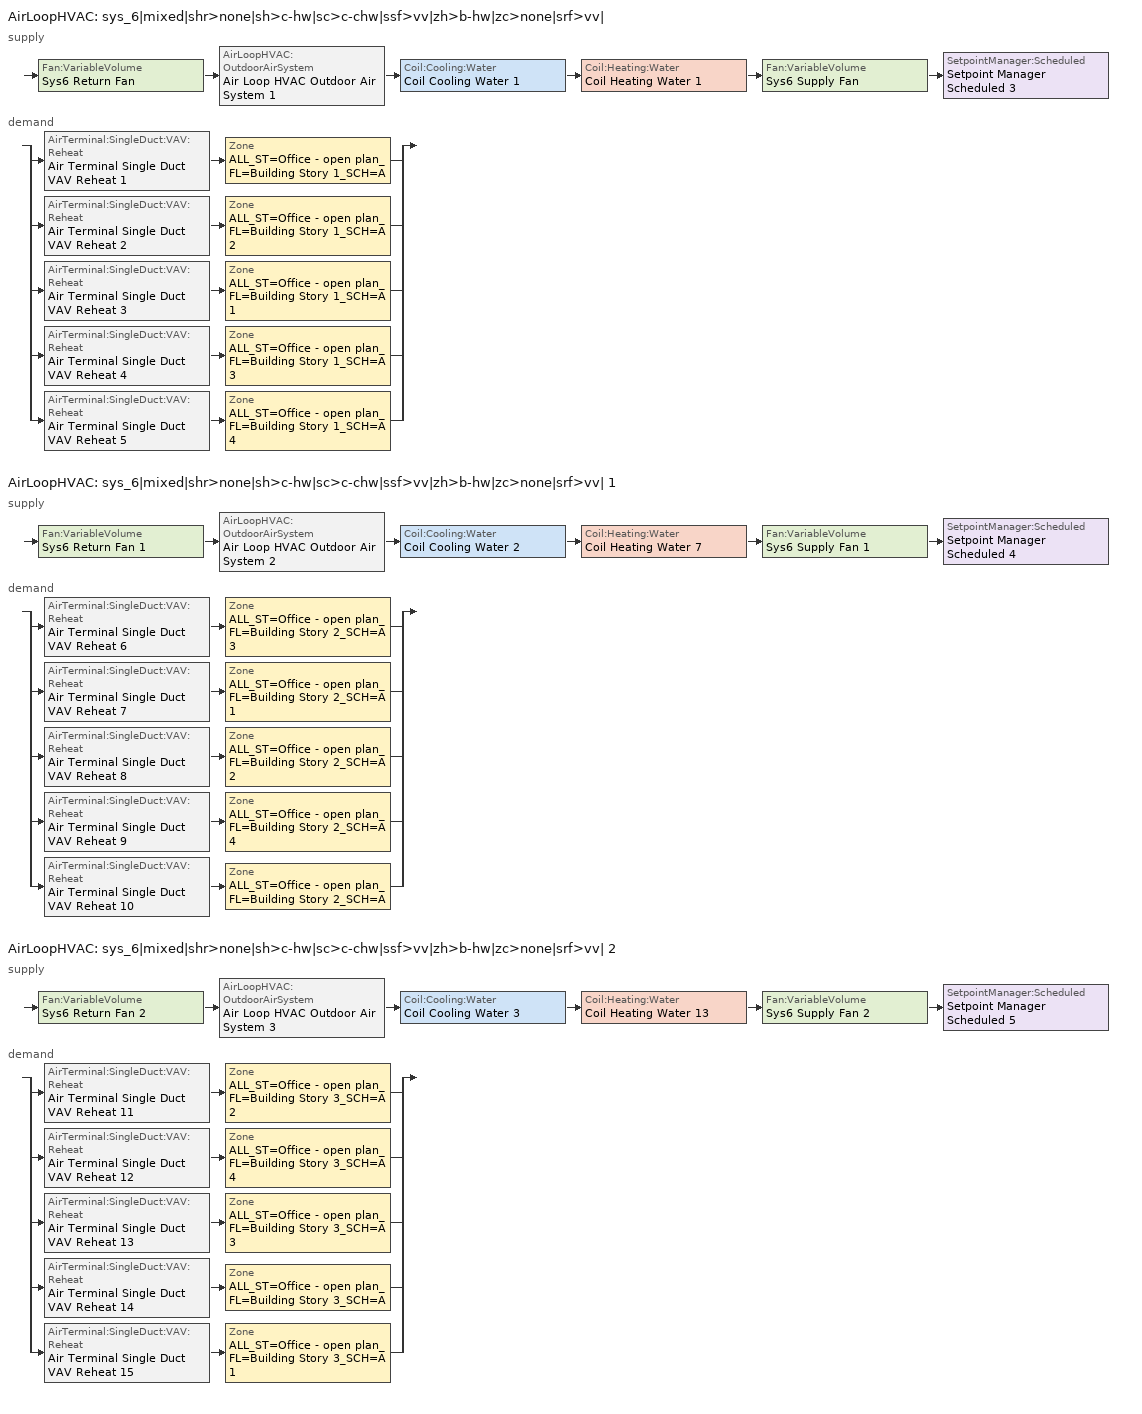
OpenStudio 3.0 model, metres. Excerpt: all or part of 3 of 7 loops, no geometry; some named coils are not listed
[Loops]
AirLoopHVAC 'sys_6|mixed|shr>none|sh>c-hw|sc>c-chw|ssf>vv|zh>b-hw|zc>none|srf>vv|'
 supply: Fan:VariableVolume 'Sys6 Return Fan' > AirLoopHVAC:OutdoorAirSystem 'Air Loop HVAC Outdoor Air System 1' > Coil:Cooling:Water 'Coil Cooling Water 1' > Coil:Heating:Water 'Coil Heating Water 1' > Fan:VariableVolume 'Sys6 Supply Fan' > SetpointManager:Scheduled 'Setpoint Manager Scheduled 3'
 demand: split
  | AirTerminal:SingleDuct:VAV:Reheat 'Air Terminal Single Duct VAV Reheat 1' > Zone 'ALL_ST=Office - open plan_FL=Building Story 1_SCH=A'
  | AirTerminal:SingleDuct:VAV:Reheat 'Air Terminal Single Duct VAV Reheat 2' > Zone 'ALL_ST=Office - open plan_FL=Building Story 1_SCH=A 2'
  | AirTerminal:SingleDuct:VAV:Reheat 'Air Terminal Single Duct VAV Reheat 3' > Zone 'ALL_ST=Office - open plan_FL=Building Story 1_SCH=A 1'
  | AirTerminal:SingleDuct:VAV:Reheat 'Air Terminal Single Duct VAV Reheat 4' > Zone 'ALL_ST=Office - open plan_FL=Building Story 1_SCH=A 3'
  | AirTerminal:SingleDuct:VAV:Reheat 'Air Terminal Single Duct VAV Reheat 5' > Zone 'ALL_ST=Office - open plan_FL=Building Story 1_SCH=A 4'
AirLoopHVAC 'sys_6|mixed|shr>none|sh>c-hw|sc>c-chw|ssf>vv|zh>b-hw|zc>none|srf>vv| 1'
 supply: Fan:VariableVolume 'Sys6 Return Fan 1' > AirLoopHVAC:OutdoorAirSystem 'Air Loop HVAC Outdoor Air System 2' > Coil:Cooling:Water 'Coil Cooling Water 2' > Coil:Heating:Water 'Coil Heating Water 7' > Fan:VariableVolume 'Sys6 Supply Fan 1' > SetpointManager:Scheduled 'Setpoint Manager Scheduled 4'
 demand: split
  | AirTerminal:SingleDuct:VAV:Reheat 'Air Terminal Single Duct VAV Reheat 6' > Zone 'ALL_ST=Office - open plan_FL=Building Story 2_SCH=A 3'
  | AirTerminal:SingleDuct:VAV:Reheat 'Air Terminal Single Duct VAV Reheat 7' > Zone 'ALL_ST=Office - open plan_FL=Building Story 2_SCH=A 1'
  | AirTerminal:SingleDuct:VAV:Reheat 'Air Terminal Single Duct VAV Reheat 8' > Zone 'ALL_ST=Office - open plan_FL=Building Story 2_SCH=A 2'
  | AirTerminal:SingleDuct:VAV:Reheat 'Air Terminal Single Duct VAV Reheat 9' > Zone 'ALL_ST=Office - open plan_FL=Building Story 2_SCH=A 4'
  | AirTerminal:SingleDuct:VAV:Reheat 'Air Terminal Single Duct VAV Reheat 10' > Zone 'ALL_ST=Office - open plan_FL=Building Story 2_SCH=A'
AirLoopHVAC 'sys_6|mixed|shr>none|sh>c-hw|sc>c-chw|ssf>vv|zh>b-hw|zc>none|srf>vv| 2'
 supply: Fan:VariableVolume 'Sys6 Return Fan 2' > AirLoopHVAC:OutdoorAirSystem 'Air Loop HVAC Outdoor Air System 3' > Coil:Cooling:Water 'Coil Cooling Water 3' > Coil:Heating:Water 'Coil Heating Water 13' > Fan:VariableVolume 'Sys6 Supply Fan 2' > SetpointManager:Scheduled 'Setpoint Manager Scheduled 5'
 demand: split
  | AirTerminal:SingleDuct:VAV:Reheat 'Air Terminal Single Duct VAV Reheat 11' > Zone 'ALL_ST=Office - open plan_FL=Building Story 3_SCH=A 2'
  | AirTerminal:SingleDuct:VAV:Reheat 'Air Terminal Single Duct VAV Reheat 12' > Zone 'ALL_ST=Office - open plan_FL=Building Story 3_SCH=A 4'
  | AirTerminal:SingleDuct:VAV:Reheat 'Air Terminal Single Duct VAV Reheat 13' > Zone 'ALL_ST=Office - open plan_FL=Building Story 3_SCH=A 3'
  | AirTerminal:SingleDuct:VAV:Reheat 'Air Terminal Single Duct VAV Reheat 14' > Zone 'ALL_ST=Office - open plan_FL=Building Story 3_SCH=A'
  | AirTerminal:SingleDuct:VAV:Reheat 'Air Terminal Single Duct VAV Reheat 15' > Zone 'ALL_ST=Office - open plan_FL=Building Story 3_SCH=A 1'
[Sizing:Zone] Zone Cooling Design Supply Air Temperature Input Method=SupplyAirTemperature; Zone Cooling Design Supply Air Temperature {C}=13; Zone Cooling Design Supply Air Temperature Difference {deltaC}=11.11; Zone Heating Design Supply Air Temperature Input Method=SupplyAirTemperature; Zone Heating Design Supply Air Temperature {C}=43; Zone Heating Design Supply Air Temperature Difference {deltaC}=11.11; Zone Cooling Design Supply Air Humidity Ratio {kg-H2O/kg-air}=0.0085; Zone Heating Design Supply Air Humidity Ratio {kg-H2O/kg-air}=0.008; Zone Heating Sizing Factor=1.3; Zone Cooling Sizing Factor=1.1; Cooling Design Air Flow Method=DesignDay; Heating Design Air Flow Method=DesignDay; Account for Dedicated Outdoor Air System=No; Dedicated Outdoor Air System Control Strategy=NeutralSupplyAir; Dedicated Outdoor Air Low Setpoint Temperature for Design {C}=autosize; Dedicated Outdoor Air High Setpoint Temperature for Design {C}=autosize
ALL_ST=Office - open plan_FL=Building Story 2_SCH=A; ALL_ST=Office - open plan_FL=Building Story 1_SCH=A; ALL_ST=Office - open plan_FL=Building Story 2_SCH=A 1; ALL_ST=Office - open plan_FL=Building Story 3_SCH=A; ALL_ST=Office - open plan_FL=Building Story 1_SCH=A 1; ALL_ST=Office - open plan_FL=Building Story 1_SCH=A 2; ALL_ST=Office - open plan_FL=Building Story 1_SCH=A 3; ALL_ST=Office - open plan_FL=Building Story 2_SCH=A 2; ALL_ST=Office - open plan_FL=Building Story 3_SCH=A 1; ALL_ST=Office - open plan_FL=Building Story 1_SCH=A 4; ALL_ST=Office - open plan_FL=Building Story 3_SCH=A 2; ALL_ST=Office - open plan_FL=Building Story 3_SCH=A 3; ALL_ST=Office - open plan_FL=Building Story 3_SCH=A 4; ALL_ST=Office - open plan_FL=Building Story 2_SCH=A 3; ALL_ST=Office - open plan_FL=Building Story 2_SCH=A 4
[Zone equipment]
ALL_ST=Office - open plan_FL=Building Story 2_SCH=A: Air Terminal Single Duct VAV Reheat 10, Zone HVAC Baseboard Convective Water 10
ALL_ST=Office - open plan_FL=Building Story 1_SCH=A: Air Terminal Single Duct VAV Reheat 1, Zone HVAC Baseboard Convective Water 1
ALL_ST=Office - open plan_FL=Building Story 2_SCH=A 1: Air Terminal Single Duct VAV Reheat 7, Zone HVAC Baseboard Convective Water 7
ALL_ST=Office - open plan_FL=Building Story 3_SCH=A: Air Terminal Single Duct VAV Reheat 14, Zone HVAC Baseboard Convective Water 14
ALL_ST=Office - open plan_FL=Building Story 1_SCH=A 1: Air Terminal Single Duct VAV Reheat 3, Zone HVAC Baseboard Convective Water 3
ALL_ST=Office - open plan_FL=Building Story 1_SCH=A 2: Air Terminal Single Duct VAV Reheat 2, Zone HVAC Baseboard Convective Water 2
ALL_ST=Office - open plan_FL=Building Story 1_SCH=A 3: Air Terminal Single Duct VAV Reheat 4, Zone HVAC Baseboard Convective Water 4
ALL_ST=Office - open plan_FL=Building Story 2_SCH=A 2: Air Terminal Single Duct VAV Reheat 8, Zone HVAC Baseboard Convective Water 8
ALL_ST=Office - open plan_FL=Building Story 3_SCH=A 1: Air Terminal Single Duct VAV Reheat 15, Zone HVAC Baseboard Convective Water 15
ALL_ST=Office - open plan_FL=Building Story 1_SCH=A 4: Air Terminal Single Duct VAV Reheat 5, Zone HVAC Baseboard Convective Water 5
ALL_ST=Office - open plan_FL=Building Story 3_SCH=A 2: Air Terminal Single Duct VAV Reheat 11, Zone HVAC Baseboard Convective Water 11
ALL_ST=Office - open plan_FL=Building Story 3_SCH=A 3: Air Terminal Single Duct VAV Reheat 13, Zone HVAC Baseboard Convective Water 13
ALL_ST=Office - open plan_FL=Building Story 3_SCH=A 4: Air Terminal Single Duct VAV Reheat 12, Zone HVAC Baseboard Convective Water 12
ALL_ST=Office - open plan_FL=Building Story 2_SCH=A 3: Air Terminal Single Duct VAV Reheat 6, Zone HVAC Baseboard Convective Water 6
ALL_ST=Office - open plan_FL=Building Story 2_SCH=A 4: Air Terminal Single Duct VAV Reheat 9, Zone HVAC Baseboard Convective Water 9
[SetpointManager:Scheduled] Control Variable=Temperature
Name | Schedule
Setpoint Manager Scheduled 3 | Supply Air Temp
Setpoint Manager Scheduled 4 | Supply Air Temp 1
Setpoint Manager Scheduled 5 | Supply Air Temp 2
[AirLoopHVAC] Design Supply Air Flow Rate {m3/s}=AutoSize
Name | Availability Schedule
sys_6|mixed|shr>none|sh>c-hw|sc>c-chw|ssf>vv|zh>b-hw|zc>none|srf>vv| | sys_6|mixed|shr>none|sh>c-hw|sc>c-chw|ssf>vv|zh>b-hw|zc>none|srf>vv| Occ Sch
sys_6|mixed|shr>none|sh>c-hw|sc>c-chw|ssf>vv|zh>b-hw|zc>none|srf>vv| 1 | sys_6|mixed|shr>none|sh>c-hw|sc>c-chw|ssf>vv|zh>b-hw|zc>none|srf>vv| 1 Occ Sch
sys_6|mixed|shr>none|sh>c-hw|sc>c-chw|ssf>vv|zh>b-hw|zc>none|srf>vv| 2 | sys_6|mixed|shr>none|sh>c-hw|sc>c-chw|ssf>vv|zh>b-hw|zc>none|srf>vv| 2 Occ Sch
[Sizing:System] Type of Load to Size On=Sensible; Design Outdoor Air Flow Rate {m3/s}=Autosize; Central Heating Maximum System Air Flow Ratio=0.3; Preheat Design Temperature {C}=7; Preheat Design Humidity Ratio {kg-H2O/kg-Air}=0.008; Precool Design Temperature {C}=12.8; Precool Design Humidity Ratio {kg-H2O/kg-Air}=0.008; Central Cooling Design Supply Air Temperature {C}=13; Central Heating Design Supply Air Temperature {C}=13.1; Sizing Option=NonCoincident; 100% Outdoor Air in Cooling=No; 100% Outdoor Air in Heating=No; Central Cooling Design Supply Air Humidity Ratio {kg-H2O/kg-Air}=0.0085; Central Heating Design Supply Air Humidity Ratio {kg-H2O/kg-Air}=0.008; Cooling Design Air Flow Method=DesignDay; Cooling Design Air Flow Rate {m3/s}=0; Heating Design Air Flow Method=DesignDay; Heating Design Air Flow Rate {m3/s}=0; System Outdoor Air Method=ZoneSum; Zone Maximum Outdoor Air Fraction=1; Cooling Supply Air Flow Rate Per Floor Area {m3/s-m2}=0.00996765; Cooling Fraction of Autosized Cooling Supply Air Flow Rate=1; Cooling Supply Air Flow Rate Per Unit Cooling Capacity {m3/s-W}=3.94755e-05; Heating Supply Air Flow Rate Per Floor Area {m3/s-m2}=0.00996765; Heating Fraction of Autosized Heating Supply Air Flow Rate=1; Heating Fraction of Autosized Cooling Supply Air Flow Rate=1; Heating Supply Air Flow Rate Per Unit Heating Capacity {m3/s-W}=3.15882e-05; Cooling Design Capacity Method=CoolingDesignCapacity; Cooling Design Capacity {W}=autosize; Cooling Design Capacity Per Floor Area {W/m2}=234.7; Fraction of Autosized Cooling Design Capacity=1; Heating Design Capacity Method=HeatingDesignCapacity; Heating Design Capacity {W}=autosize; Heating Design Capacity Per Floor Area {W/m2}=157; Fraction of Autosized Heating Design Capacity=1; Central Cooling Capacity Control Method=OnOff
sys_6|mixed|shr>none|sh>c-hw|sc>c-chw|ssf>vv|zh>b-hw|zc>none|srf>vv|; sys_6|mixed|shr>none|sh>c-hw|sc>c-chw|ssf>vv|zh>b-hw|zc>none|srf>vv| 1; sys_6|mixed|shr>none|sh>c-hw|sc>c-chw|ssf>vv|zh>b-hw|zc>none|srf>vv| 2
[Fan:VariableVolume] Availability Schedule=Always On Discrete; Maximum Flow Rate {m3/s}=Autosize; Fan Power Minimum Flow Rate Input Method=Fraction; Fan Power Minimum Air Flow Rate {m3/s}=0; Motor In Airstream Fraction=1; Fan Power Coefficient 5=0
Name | Fan Total Efficiency | Pressure Rise {Pa} | Fan Power Minimum Flow Fraction | Motor Efficiency | Fan Power Coefficient 1 | Fan Power Coefficient 2 | Fan Power Coefficient 3 | Fan Power Coefficient 4
Sys6 Supply Fan | 0.549965 | 1000 | 0.68 | 0.8461 | -2.4176 | 9.5874 | -11.559 | 5.4009
Sys6 Return Fan; Sys6 Return Fan 1; Sys6 Return Fan 2 | 0.299975 | 250 | 0.68 | 0.4615 | -2.4176 | 9.5874 | -11.559 | 5.4009
Sys6 Supply Fan 1; Sys6 Supply Fan 2 | 0.549965 | 1000 | 0.5 | 0.8461 | -4.1457 | 16.803 | -19.471 | 7.8488
[Controller:OutdoorAir] Minimum Outdoor Air Flow Rate {m3/s}=autosize; Maximum Outdoor Air Flow Rate {m3/s}=Autosize; Economizer Control Type=DifferentialEnthalpy; Economizer Control Action Type=ModulateFlow; Lockout Type=NoLockout; Minimum Limit Type=FixedMinimum; High Humidity Control=No; Heat Recovery Bypass Control Type=BypassWhenWithinEconomizerLimits
Name | Minimum Outdoor Air Schedule | Controller Mechanical Ventilation
Controller Outdoor Air 1 | sys_6|mixed|shr>none|sh>c-hw|sc>c-chw|ssf>vv|zh>b-hw|zc>none|srf>vv| Occ Sch | Controller Mechanical Ventilation 1
Controller Outdoor Air 2 | sys_6|mixed|shr>none|sh>c-hw|sc>c-chw|ssf>vv|zh>b-hw|zc>none|srf>vv| 1 Occ Sch | Controller Mechanical Ventilation 2
Controller Outdoor Air 3 | sys_6|mixed|shr>none|sh>c-hw|sc>c-chw|ssf>vv|zh>b-hw|zc>none|srf>vv| 2 Occ Sch | Controller Mechanical Ventilation 3
[Controller:MechanicalVentilation] Availability Schedule=Always On Discrete; System Outdoor Air Method=ZoneSum
Controller Mechanical Ventilation 1; Controller Mechanical Ventilation 2; Controller Mechanical Ventilation 3
[AirLoopHVAC:OutdoorAirSystem]
Name | Controller
Air Loop HVAC Outdoor Air System 1 | Controller Outdoor Air 1
Air Loop HVAC Outdoor Air System 2 | Controller Outdoor Air 2
Air Loop HVAC Outdoor Air System 3 | Controller Outdoor Air 3
[AirTerminal:SingleDuct:VAV:Reheat] Availability Schedule=Always On Discrete; Maximum Air Flow Rate {m3/s}=AutoSize; Zone Minimum Air Flow Input Method=Constant; Constant Minimum Air Flow Fraction=0.3; Maximum Hot Water or Steam Flow Rate {m3/s}=AutoSize; Minimum Hot Water or Steam Flow Rate {m3/s}=0; Convergence Tolerance=0.001; Damper Heating Action=Normal; Maximum Flow per Zone Floor Area During Reheat {m3/s-m2}=AutoSize; Maximum Flow Fraction During Reheat=0.5; Maximum Reheat Air Temperature {C}=43; Control For Outdoor Air=No
Name | Fixed Minimum Air Flow Rate {m3/s} | Reheat Coil
Air Terminal Single Duct VAV Reheat 1 | 1.96707 | Coil Heating Water 2
Air Terminal Single Duct VAV Reheat 2 | 0.414676 | Coil Heating Water 3
Air Terminal Single Duct VAV Reheat 3 | 0.262524 | Coil Heating Water 4
Air Terminal Single Duct VAV Reheat 4 | 0.414676 | Coil Heating Water 5
Air Terminal Single Duct VAV Reheat 5 | 0.262507 | Coil Heating Water 6
Air Terminal Single Duct VAV Reheat 6 | 1.96707 | Coil Heating Water 8
Air Terminal Single Duct VAV Reheat 7 | 0.414676 | Coil Heating Water 9
Air Terminal Single Duct VAV Reheat 8 | 0.262524 | Coil Heating Water 10
Air Terminal Single Duct VAV Reheat 9 | 0.414676 | Coil Heating Water 11
Air Terminal Single Duct VAV Reheat 10 | 0.262507 | Coil Heating Water 12
Air Terminal Single Duct VAV Reheat 11 | 1.96707 | Coil Heating Water 14
Air Terminal Single Duct VAV Reheat 12 | 0.414676 | Coil Heating Water 15
Air Terminal Single Duct VAV Reheat 13 | 0.262524 | Coil Heating Water 16
Air Terminal Single Duct VAV Reheat 14 | 0.414676 | Coil Heating Water 17
Air Terminal Single Duct VAV Reheat 15 | 0.262507 | Coil Heating Water 18
[Schedule:Constant]
Always On Discrete: Value=1
[Schedule:Ruleset]
Name | Default Day Schedule | Summer Design Day Schedule | Winter Design Day Schedule
Supply Air Temp | Supply Air Temp Default
Supply Air Temp 1 | Supply Air Temp Default 1
Supply Air Temp 2 | Supply Air Temp Default 2
sys_6|mixed|shr>none|sh>c-hw|sc>c-chw|ssf>vv|zh>b-hw|zc>none|srf>vv| Occ Sch | sys_6|mixed|shr>none|sh>c-hw|sc>c-chw|ssf>vv|zh>b-hw|zc>none|srf>vv| Occ Sch Default | sys_6|mixed|shr>none|sh>c-hw|sc>c-chw|ssf>vv|zh>b-hw|zc>none|srf>vv| Occ Sch Summer Design Day | sys_6|mixed|shr>none|sh>c-hw|sc>c-chw|ssf>vv|zh>b-hw|zc>none|srf>vv| Occ Sch Winter Design Day
sys_6|mixed|shr>none|sh>c-hw|sc>c-chw|ssf>vv|zh>b-hw|zc>none|srf>vv| 1 Occ Sch | sys_6|mixed|shr>none|sh>c-hw|sc>c-chw|ssf>vv|zh>b-hw|zc>none|srf>vv| 1 Occ Sch Default | sys_6|mixed|shr>none|sh>c-hw|sc>c-chw|ssf>vv|zh>b-hw|zc>none|srf>vv| 1 Occ Sch Summer Design Day | sys_6|mixed|shr>none|sh>c-hw|sc>c-chw|ssf>vv|zh>b-hw|zc>none|srf>vv| 1 Occ Sch Winter Design Day
sys_6|mixed|shr>none|sh>c-hw|sc>c-chw|ssf>vv|zh>b-hw|zc>none|srf>vv| 2 Occ Sch | sys_6|mixed|shr>none|sh>c-hw|sc>c-chw|ssf>vv|zh>b-hw|zc>none|srf>vv| 2 Occ Sch Default | sys_6|mixed|shr>none|sh>c-hw|sc>c-chw|ssf>vv|zh>b-hw|zc>none|srf>vv| 2 Occ Sch Summer Design Day | sys_6|mixed|shr>none|sh>c-hw|sc>c-chw|ssf>vv|zh>b-hw|zc>none|srf>vv| 2 Occ Sch Winter Design Day
[Schedule:Day]
Supply Air Temp Default; Supply Air Temp Default 1; Supply Air Temp Default 2: 24, 0, 13
sys_6|mixed|shr>none|sh>c-hw|sc>c-chw|ssf>vv|zh>b-hw|zc>none|srf>vv| Occ Sch Default; sys_6|mixed|shr>none|sh>c-hw|sc>c-chw|ssf>vv|zh>b-hw|zc>none|srf>vv| 1 Occ Sch Default; sys_6|mixed|shr>none|sh>c-hw|sc>c-chw|ssf>vv|zh>b-hw|zc>none|srf>vv| 2 Occ Sch Default: 8, 0, 0, 19, 0, 1, 24, 0, 0
sys_6|mixed|shr>none|sh>c-hw|sc>c-chw|ssf>vv|zh>b-hw|zc>none|srf>vv| Occ Sch Winter Design Day; sys_6|mixed|shr>none|sh>c-hw|sc>c-chw|ssf>vv|zh>b-hw|zc>none|srf>vv| Occ Sch Summer Design Day; sys_6|mixed|shr>none|sh>c-hw|sc>c-chw|ssf>vv|zh>b-hw|zc>none|srf>vv| 1 Occ Sch Winter Design Day; sys_6|mixed|shr>none|sh>c-hw|sc>c-chw|ssf>vv|zh>b-hw|zc>none|srf>vv| 1 Occ Sch Summer Design Day; sys_6|mixed|shr>none|sh>c-hw|sc>c-chw|ssf>vv|zh>b-hw|zc>none|srf>vv| 2 Occ Sch Winter Design Day; sys_6|mixed|shr>none|sh>c-hw|sc>c-chw|ssf>vv|zh>b-hw|zc>none|srf>vv| 2 Occ Sch Summer Design Day: 24, 0, 1
sys_6|mixed|shr>none|sh>c-hw|sc>c-chw|ssf>vv|zh>b-hw|zc>none|srf>vv| Occ Sch Sunday; sys_6|mixed|shr>none|sh>c-hw|sc>c-chw|ssf>vv|zh>b-hw|zc>none|srf>vv| 1 Occ Sch Sunday; sys_6|mixed|shr>none|sh>c-hw|sc>c-chw|ssf>vv|zh>b-hw|zc>none|srf>vv| 2 Occ Sch Sunday: 24, 0, 0
[Schedule:Rule] Rule Order=0; Apply Sunday=Yes; Apply Saturday=Yes; Date Specification Type=DateRange; Start Month=1; Start Day=1; End Month=12; End Day=31
Name | Schedule Ruleset | Day Schedule
sys_6|mixed|shr>none|sh>c-hw|sc>c-chw|ssf>vv|zh>b-hw|zc>none|srf>vv| Occ Sch Sunday Rule | sys_6|mixed|shr>none|sh>c-hw|sc>c-chw|ssf>vv|zh>b-hw|zc>none|srf>vv| Occ Sch | sys_6|mixed|shr>none|sh>c-hw|sc>c-chw|ssf>vv|zh>b-hw|zc>none|srf>vv| Occ Sch Sunday
sys_6|mixed|shr>none|sh>c-hw|sc>c-chw|ssf>vv|zh>b-hw|zc>none|srf>vv| 1 Occ Sch Sunday Rule | sys_6|mixed|shr>none|sh>c-hw|sc>c-chw|ssf>vv|zh>b-hw|zc>none|srf>vv| 1 Occ Sch | sys_6|mixed|shr>none|sh>c-hw|sc>c-chw|ssf>vv|zh>b-hw|zc>none|srf>vv| 1 Occ Sch Sunday
sys_6|mixed|shr>none|sh>c-hw|sc>c-chw|ssf>vv|zh>b-hw|zc>none|srf>vv| 2 Occ Sch Sunday Rule | sys_6|mixed|shr>none|sh>c-hw|sc>c-chw|ssf>vv|zh>b-hw|zc>none|srf>vv| 2 Occ Sch | sys_6|mixed|shr>none|sh>c-hw|sc>c-chw|ssf>vv|zh>b-hw|zc>none|srf>vv| 2 Occ Sch Sunday
